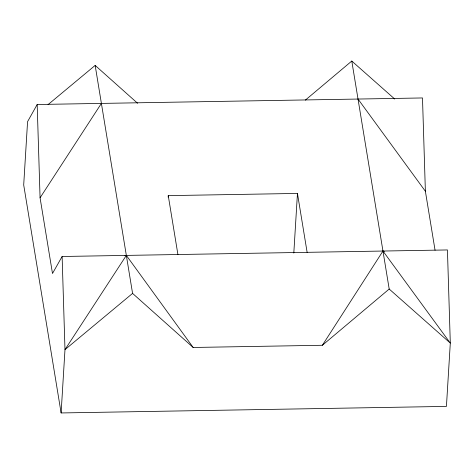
<?xml version="1.0" encoding="UTF-8"?>
<svg xmlns="http://www.w3.org/2000/svg" width="474" height="474" viewBox="0 0 474 474"><rect width="100%" height="100%" fill="white"/><g stroke="black" fill="none" stroke-linecap="round" stroke-linejoin="round"><path stroke-width="0.71" d="M61.116 412.955L64.985 349.646L62.124 256.493L447.438 249.946L450.3 343.099L446.431 406.402L61.116 412.955L23.7 184.961L27.569 121.658L37.179 104.499L422.494 97.952L425.379 191.259L435.055 250.213M168.157 197.101L168.252 195.626L297.459 193.433L307.134 252.387M293.809 253.057L297.459 193.433M62.124 256.493L52.49 273.498L40.071 197.806L37.179 104.499M48.022 104.641L95.161 65.412L132.578 293.4L193.167 347.472L322.373 345.273L382.962 251.042L384.367 251.451M40.071 197.806L101.4 103.409M193.167 347.472L126.345 255.403L64.985 349.646L132.578 293.4M305.351 100.127L351.785 61.045L394.718 99.036M322.373 345.273L389.195 289.039L351.785 61.045M124.911 255.753L126.345 255.403M389.195 289.039L450.3 343.099L382.962 251.042M95.161 65.412L137.578 103.255M358.018 99.048L425.379 191.259M168.252 195.626L177.922 254.579"/></g></svg>
